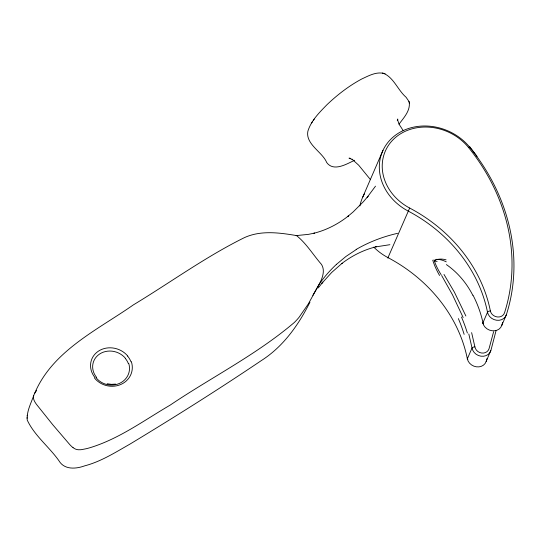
<?xml version="1.0" encoding="UTF-8"?>
<svg xmlns="http://www.w3.org/2000/svg" width="541" height="541" viewBox="0 0 541 541"><rect width="100%" height="100%" fill="white"/><g stroke="black" fill="none" stroke-linecap="round" stroke-linejoin="round"><path stroke-width="0.81" d="M409.307 102.81C410.173 111.074 403.64 117.938 399.055 124.092M387.863 257.935L409.665 208.042A49.346 42.644 23.4 0 1 392.807 139.997A49.346 42.644 23.4 0 1 468.499 147.463A2.468 0.642 -39 0 1 469.906 147.436A208.623 180.309 23.4 0 1 506.322 314.842L501.73 325.459L502.217 323.89M309.959 302.182C298.497 325.06 283.2 346.666 261.317 360.597C218.26 389.635 174.283 417.3 129.854 444.168C115.334 452.404 100.937 461.615 84.633 465.862C75.923 469.027 64.359 470.001 58.955 460.763C49.15 446.825 34.421 435.647 27.219 420.032C26.57 411.471 30.905 403.498 33.684 395.654L34.367 393.916A22.817 19.719 23.4 0 1 34.888 392.962L35.463 392.029M27.05 418.274L27.097 417.625M27.226 415.921L27.28 415.211M496.009 330.808L491.012 350.074L486.163 361.422A9.866 8.528 23.4 0 1 476.405 366.818A9.866 8.528 23.4 0 1 467.343 358.818A146.909 126.973 23.4 0 0 387.971 257.617A51.814 44.781 23.4 0 1 373.777 247.136M493.629 331.701L489.003 348.83A7.398 6.627 25.7 0 1 481.585 353.023A7.398 6.627 25.7 0 1 474.89 346.842L471.63 332.634M502.69 322.321L502.298 323.626M397.283 120.521L397.811 119.081L397.351 120.447L397.621 119.223L397.554 120.69L397.574 119.669L398.988 124.085L403.167 130.564M362.808 196.971L382.967 150.391M483.39 323.87A2.468 1.204 -12.5 0 1 482.87 322.943L487.502 312.245A2.468 1.068 -11.3 0 1 490.369 310.94A7.398 6.397 23.4 0 0 497.165 316.945A7.398 6.397 23.4 0 0 504.483 312.894A206.128 178.151 23.4 0 0 468.499 147.463M34.658 393.368C52.504 350.778 97.738 329.827 133.356 304.887C170.327 282.558 205.533 256.833 244.322 237.675C260.721 230.128 279.291 232.677 296.475 235.572C306.328 243.335 313.219 254.96 321.53 264.461C327.454 274.111 317.283 286.899 312.894 295.359M383.67 73.387C375.995 71.588 368.489 75.882 361.733 79C348.999 85.83 337.449 94.736 327.001 104.677C319.454 112.42 311.176 120.555 307.897 131.132C305.225 144.149 322.598 152.149 326.676 162.483C333.574 172.079 346.666 164.011 354.585 160.271M388.174 257.502L387.931 257.881M35.55 391.9L35.983 391.251M311.63 122.915L312.482 121.664M313.435 120.251L314.22 119.101M36.159 390.994L36.524 390.487M375.501 186.165L367.156 197.384L368.069 196.241L363.275 201.827L353.178 211.903L347.883 216.366L348.438 215.927C338.281 223.981 326.541 230.087 313.936 233.239L314.483 233.09L308.505 234.354L296.123 235.612M318.311 287.886L322.828 282.098L321.929 283.22L331.701 272.454L342.169 263.23L341.621 263.67C351.846 255.758 363.647 249.861 376.211 246.75L375.657 246.899L389.905 244.694M336.543 264.299L345.963 256.448L356.269 249.543M115.612 384.103L111.392 384.353L107.152 383.745M437.121 261.56L434.687 260.451L435.126 261.716M434.673 260.437L435.647 260.519M350.176 158.236L349.013 158.161L352.698 159.622L352.049 159.176L358.669 165.181L370.484 179.659M383.84 73.441C393.909 77.884 397.987 90.313 406.048 97.224L408.949 101.431L409.483 103.514M382.399 73.008L385.138 73.826M446.372 264.576C457.585 272.353 466.66 283.132 472.8 295.291M469.953 147.098L477.04 156.342M443.992 274.429L454.406 292.181L465.882 315.998M441.632 275.497L452.513 294.859L463.15 317.52M468.804 333.959L472.029 347.998L467.343 358.818A2.468 1.068 -11.3 0 0 467.843 359.643M408.949 101.431L409.131 102.141M33.684 395.654A8.183 7.074 23.4 0 0 33.583 398.791L33.982 400.049A13.511 11.679 23.4 0 0 34.299 400.82A17.353 14.999 23.4 0 0 35.476 402.883A41.015 35.449 23.4 0 0 36.538 404.445L52.802 424.78L69.809 444.641A41.015 35.449 23.4 0 0 71.169 446.014A17.353 14.999 23.4 0 0 73.049 447.637M336.529 264.279A162.469 140.417 23.4 0 0 319.102 284.309L308.309 303.954L299.065 317.303A93.41 80.731 23.4 0 1 294.385 322.429C256.475 354.727 211.294 377.368 170.124 405.141C144.237 420.235 119.487 438.602 90.543 447.542A87.121 75.294 23.4 0 1 86.303 448.705L81.779 449.598A22.817 19.719 23.4 0 1 80.575 449.733L78.479 449.76A8.183 7.074 23.4 0 1 75.03 448.861L73.792 448.137A13.511 11.679 23.4 0 1 73.055 447.63M128.704 363.322A18.604 17.177 11.6 0 1 119.419 383.441A18.604 17.177 11.6 0 1 96.176 377.821M96.663 377.496A18.597 16.636 18.5 0 1 99.571 354.044A18.597 16.636 18.5 0 1 125.451 358.311M125.296 358.413A18.55 16.277 22.5 0 1 128.278 363.43M131.375 361.726A21.18 19.429 13.3 0 1 120.92 384.428A21.18 19.429 13.3 0 1 94.519 378.064M95.067 377.692A21.146 18.854 19.1 0 1 98.394 351.17A21.146 18.854 19.1 0 1 127.75 356.032M127.615 356.12A21.038 18.428 22.7 0 1 130.996 361.821M356.181 249.435A160.799 138.969 23.4 0 1 397.615 233.32M436.567 259.653A37.471 23.513 66.6 0 1 446.075 259.836M441.125 274.686A37.207 15.243 51.2 0 1 433.97 259.795M359.893 205.938A51.814 44.781 23.4 0 1 364.404 193.915M469.906 147.436A51.814 44.781 23.4 0 0 390.426 139.598A51.814 44.781 23.4 0 0 408.13 211.044A146.909 126.973 23.4 0 1 487.502 312.245A9.866 8.528 23.4 0 0 496.564 320.245A9.866 8.528 23.4 0 0 506.322 314.842M474.903 346.842A2.468 0.92 -10.1 0 0 472.029 347.998A9.873 8.764 25.1 0 0 480.969 356.201A9.873 8.764 25.1 0 0 490.843 350.649M473.023 295.203A144.731 126.026 -3.8 0 1 483.018 322.916M501.737 325.459A9.873 8.325 20.4 0 1 491.985 330.74A9.873 8.325 20.4 0 1 482.849 322.943M487.11 358.385A208.623 180.309 23.4 0 1 486.163 361.422M409.665 208.042A149.377 129.103 23.4 0 1 490.369 310.94M439.576 275.504A39.074 14.377 54.8 0 1 432.759 260.201M458.369 318.608A145.509 114.205 47.7 0 1 464.151 334.372M461.487 317.006A145.921 115.287 47.1 0 1 467.363 333.019M435.282 259.437A39.331 22.418 65 0 1 446.257 261.837"/></g></svg>
